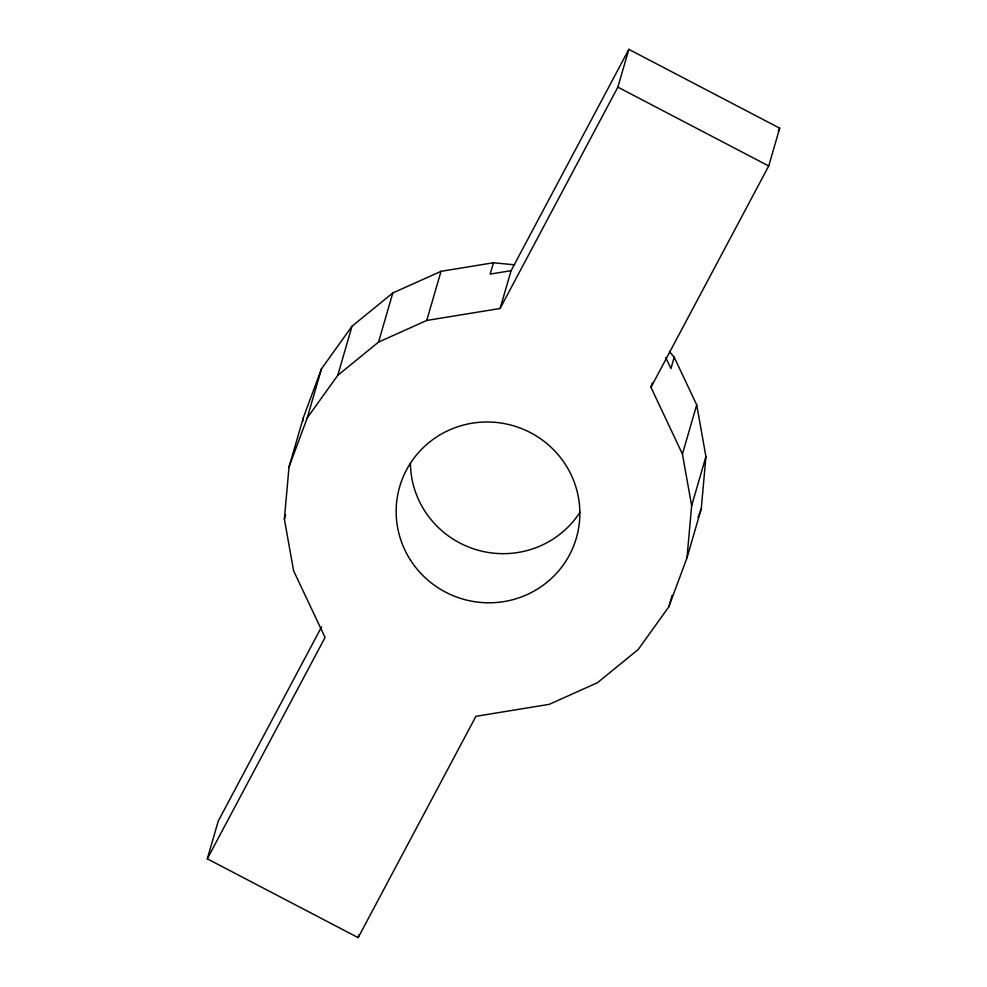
<?xml version="1.0" encoding="UTF-8"?>
<svg xmlns="http://www.w3.org/2000/svg" width="987" height="987" viewBox="0 0 987 987"><rect width="100%" height="100%" fill="white"/><g stroke="black" fill="none" stroke-linecap="round" stroke-linejoin="round"><path stroke-width="1.48" d="M669.334 351.458L674.22 357.232L696.699 404.917L705.927 456.586L701.276 508.712L687.001 557.84L668.791 606.857L638.256 649.446L597.493 682.696L549.265 704.336L475.919 716.315L358.158 937.65L207.295 858.813L325.056 637.479L293.595 570.745L284.367 519.076L289.018 466.95L303.293 417.822L321.503 368.805L352.026 326.216L392.801 292.966L441.029 271.326L493.438 262.764L514.634 264.812M303.021 420.894L303.293 417.822M687.001 557.84L691.653 505.714L705.927 456.586M289.018 466.95L307.228 417.933L321.503 368.805M284.367 519.076L285.625 514.745M307.228 417.933L337.764 375.344L352.026 326.216M207.295 858.813L218.275 821.024L321.589 626.844M337.764 375.344L378.527 342.094L392.801 292.966M378.527 342.094L426.754 320.454L441.029 271.326M493.438 262.764L490.144 274.102L511.081 270.685L628.842 49.35L779.705 128.187L768.725 165.976L650.964 387.311L682.424 454.057L691.653 505.714M426.754 320.454L500.101 308.475L511.081 270.685M358.158 937.65L359.009 934.738M500.101 308.475L617.862 87.14L628.842 49.35M650.964 387.311L652.234 382.956M674.22 357.232L670.926 368.57L665.793 357.689M682.424 454.057L696.699 404.917M668.791 606.857L672.147 595.297M698.068 517.361L701.276 508.712M778.262 130.901L779.705 128.187M617.862 87.14L768.725 165.976M580.023 512.191A91.988 90.273 16.2 0 1 477.301 550.006A91.988 90.273 16.2 0 1 410.432 463.335M410.53 560.184A91.988 90.273 16.2 0 0 569.474 554.965A91.988 90.273 16.2 0 0 484.025 422.041A91.988 90.273 16.2 0 0 410.53 560.184"/></g></svg>
